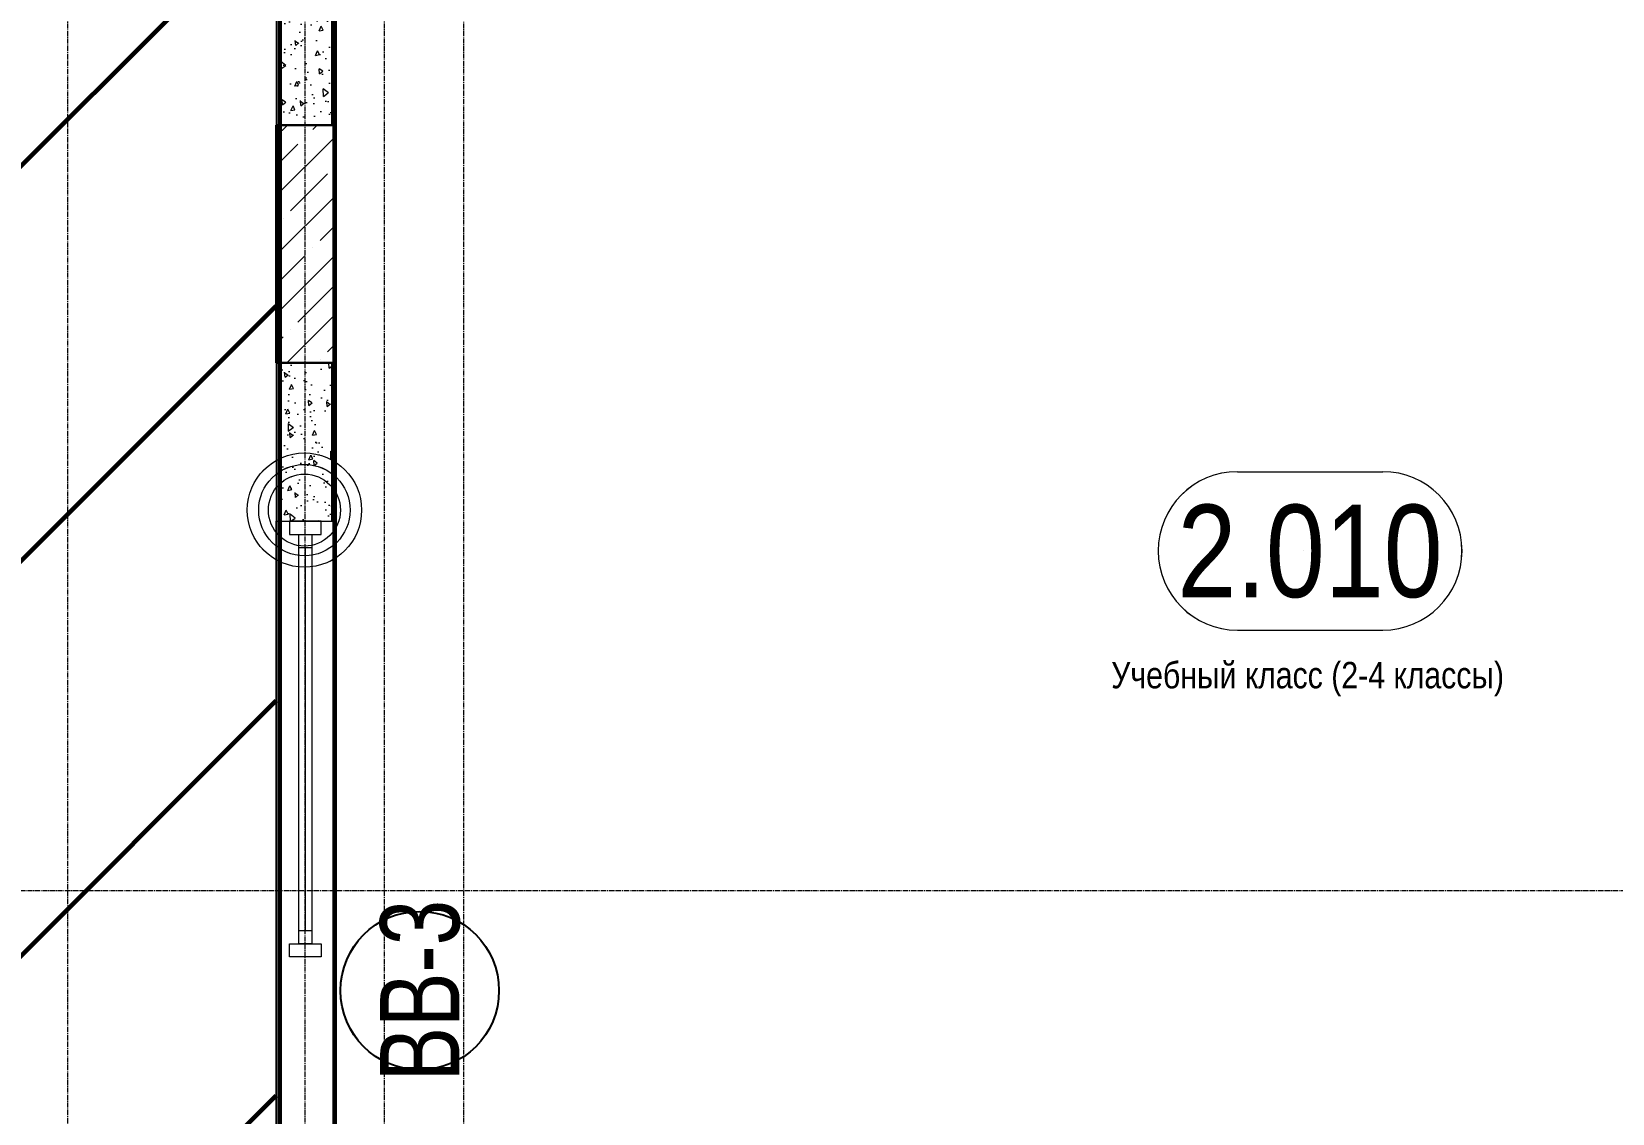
# Model space of a CAD drawing. Header units: millimetres. Extents: x 470010 to 1231400, y -134005 to 421770.
# Drawn here: x 684138 to 690120, y -49154 to -45057 of the extents above; entities that cross this region are included whole.
import ezdxf
from ezdxf.enums import TextEntityAlignment as Align

# ---------------------------------------------------------------- set-up
doc = ezdxf.new("R2010")
doc.units = ezdxf.units.MM
doc.linetypes.add('CENTER2', pattern=[28.575, 19.05, -3.175, 3.175, -3.175])
doc.linetypes.add('HIDDEN2', pattern=[4.7625, 3.175, -1.5875])
doc.layers.get('Defpoints').update_dxf_attribs({"color": 140})
for name, color, linetype, lineweight in [('0) шп потолок', 3, 'Continuous', 60), ('АР_Area', 5, 'Continuous', 5), ('АР_Витраж', 4, 'Continuous', 13), ('АР_Витраж марка', 140, 'Continuous', 9), ('АР_Колонны', 70, 'Continuous', 30), ('АР_Стены ЖБ', 7, 'Continuous', 35), ('АР_Стены ПЕНОблок', 52, 'Continuous', 20), ('АР_Тонкая', 254, 'Continuous', 5), ('АР_Штриховка', 8, 'Continuous', 0)]:
    doc.layers.add(name, color=color, linetype=linetype, lineweight=lineweight)
doc.layers.add('АР_Делит', color=120, linetype='Continuous', lineweight=0, plot=False)
doc.layers.add('РД_Проем', color=230, linetype='Continuous', lineweight=0, plot=False)
doc.layers.add('РД_Витраж_вн', color=7, linetype='Continuous', true_color=0x148aff)
doc.layers.add('РД_Оси_100', color=7, linetype='Continuous', lineweight=0, true_color=0x525252)
doc.layers.add('РД_проем_инж перемыч_фахверк', color=7, linetype='Continuous', lineweight=18, true_color=0xff1f1f)
doc.styles.add('Arial_09', font='ARIALN.TTF', dxfattribs={"width": 0.9})
doc.styles.add('style1', font='ARIALN.TTF')

# ---------------------------------------------------------------- blocks, each defined once
blk = doc.blocks.new('СОШ_2200_АР_ОСИ_М100_28.05.24')
at = {"layer": 'РД_Оси_100', "color": 251, "linetype": 'CENTER2', "true_color": 0x636466}
blk.add_line((29555, 45300), (-5954.958, 45300), dxfattribs=at)
for points in [[(11400, 139938.679), (11400, -6155)], [(12000.12, -6155), (12300, -5755), (12300, 139538.679), (12000, 139938.679)], [(12600, -6155), (12600, 139938.679)], [(13200, -6155), (12900, -5755), (12900, 139538.679), (13220.167, 139939.357)]]:
    blk.add_lwpolyline(points, dxfattribs=at)
blk = doc.blocks.new('MOK-МаркаПом_овал_ареал')
for p, q in [((-2.75, 3), (2.75, 3)), ((-2.75, -3), (2.75, -3))]:
    blk.add_line(p, q)
for centre, radius, start, end in [((-2.75, 0), 3, 90, 270), ((2.75, 0), 3, 270, 90), ((-3.75, 0), 3.5, 0, 0.00095)]:
    blk.add_arc(centre, radius, start, end)
at = {"color": 0, "style": 'style1'}
blk.add_attdef('АР-ПОМЕЩЕНИЕ:НОМЕР', text='', height=3.5, dxfattribs=at).set_placement((0, 0), align=Align.MIDDLE)
at = {"layer": 'Defpoints', "color": 2, "style": 'style1'}
blk.add_attdef('АР-ПОМЕЩЕНИЕ:НАИМЕНОВАНИЕ', text='', height=1, dxfattribs=at).set_placement((-0.094, -4.814), align=Align.MIDDLE)
blk = doc.blocks.new('МаркаВитража1')
at = {"layer": 'Defpoints'}
blk.add_circle((0, 0), 3, dxfattribs=at)
at = {"color": 0, "linetype": 'ByBlock', "lineweight": -2, "style": 'Arial_09', "width": 0.9}
blk.add_attdef('АР-ОКНО:НАИМЕНОВАНИЕ', text='', height=3, dxfattribs=at).set_placement((0, 0), align=Align.MIDDLE)
blk = doc.blocks.new('A$C9108343f')
at = {"layer": 'АР_Штриховка', "linetype": 'Continuous', "lineweight": 0, "true_color": 0x000000}
h = blk.add_hatch(dxfattribs=at)
h.set_pattern_fill('AR-CONC', color=18, angle=-315, style=0)
h.set_pattern_definition([(95, (-63444.08, -115658.25), (140.09465, 117.55338), [19.05, -209.55]), (40, (-63444.08, -115658.25), (-160.01845, 110.17673), [15.24, -167.64058]), (145.45144, (-63432.4, -115648.45), (-19.9238, 227.7301), [16.19, -178.09024]), (91.1842, (-63480, -115622.33), (221.41024, 161.9534), [28.575, -314.325]), (141.63556, (-63461.55, -115608.83), (-7.0866, 342.82676), [24.28502, -267.1356]), (36.18415, (-63480, -115622.33), (-7.0866, 342.82676), [22.85997, -251.45973]), (66, (-63453.06, -115613.35), (179.51998, 34.89515), [19.05, -209.55]), (11, (-63453.06, -115613.35), (-86.53993, 173.9412), [15.24, -167.64]), (116.45144, (-63438.1, -115610.44), (92.98005, 208.83634), [16.19, -178.08994]), (82.5, (-63444.08, -115658.25), (-57.60547, 61.973414), [0, -165.608, 0, -170.18, 0, -168.275]), (52.5, (-63444.08, -115658.25), (-23.589727, 118.087), [0, -97.028, 0, -161.798, 0, -64.135]), (12.5, (-63484.135, -115698.3), (99.927863, 91.826196), [0, -63.5, 0, -198.12, 0, -262.89]), (2.5, (-63502.1, -115716.26), (86.763904, 122.72239), [0, -82.55, 0, -131.572, 0, -186.69])])
h.paths.add_polyline_path([(19555, 58505), (19355, 58505), (19355, 58355), (19555, 58355)], flags=0)
h.paths.add_polyline_path([(19555, 57755), (19355, 57755), (19355, 57555), (19555, 57555)], flags=0)
h.paths.add_polyline_path([(19555, 56955), (19355, 56955), (19355, 54955), (19555, 54955)], flags=0)
h = blk.add_hatch(dxfattribs=at)
h.set_pattern_fill('AR-CONC', color=18, angle=-315, style=0)
h.set_pattern_definition([(95, (-63444.08, -115658.25), (140.09465, 117.55338), [19.05, -209.55]), (40, (-63444.08, -115658.25), (-160.01845, 110.17673), [15.24, -167.64058]), (145.45144, (-63432.4, -115648.45), (-19.9238, 227.7301), [16.19, -178.09024]), (91.1842, (-63480, -115622.33), (221.41024, 161.9534), [28.575, -314.325]), (141.63556, (-63461.55, -115608.83), (-7.0866, 342.82676), [24.28502, -267.1356]), (36.18415, (-63480, -115622.33), (-7.0866, 342.82676), [22.85997, -251.45973]), (66, (-63453.06, -115613.35), (179.51998, 34.89515), [19.05, -209.55]), (11, (-63453.06, -115613.35), (-86.53993, 173.9412), [15.24, -167.64]), (116.45145, (-63438.1, -115610.44), (92.98005, 208.83634), [16.19, -178.08994]), (82.5, (-63444.08, -115658.25), (-57.60547, 61.973414), [0, -165.608, 0, -170.18, 0, -168.275]), (52.5, (-63444.08, -115658.25), (-23.589727, 118.087), [0, -97.028, 0, -161.798, 0, -64.135]), (12.5, (-63484.135, -115698.3), (99.927863, 91.826196), [0, -63.5, 0, -198.12, 0, -262.89]), (2.5, (-63502.1, -115716.26), (86.763904, 122.72239), [0, -82.55, 0, -131.572, 0, -186.69])])
h.paths.add_polyline_path([(19555, 54055), (19355, 54055), (19355, 53455), (19555, 53455)], flags=0)
h.paths.add_polyline_path([(19555, 50555), (19355, 50555), (19355, 50255), (19555, 50255)], flags=0)
at = {"layer": '0) шп потолок'}
for points in [[(19359, 70530), (15065, 70530), (15065, 45645), (19359, 45645), (19359, 68065)], [(19565, 56775), (19565, 49744.6), (27135, 49744.6), (27135, 58855), (20995, 58855)]]:
    blk.add_lwpolyline(points, dxfattribs=at)
at = {"layer": 'АР_Витраж', "color": 18, "linetype": 'Continuous', "lineweight": 5, "true_color": 0x000000}
for p, q in [((19345, 53455), (19345, 51805)), ((19565, 53455), (19565, 51805))]:
    blk.add_line(p, q, dxfattribs=at)
at = {"layer": 'АР_Витраж', "color": 18, "linetype": 'Continuous', "lineweight": 15, "true_color": 0x000000}
for p, q in [((19430, 53355), (19480, 53355)), ((19455, 53355), (19455, 51905)), ((19430, 51905), (19480, 51905))]:
    blk.add_line(p, q, dxfattribs=at)
for points in [[(19515, 53405), (19515, 53455), (19395, 53455), (19395, 53405)], [(19430, 53405), (19480, 53405), (19480, 51855), (19430, 51855)], [(19515, 51855), (19515, 51805), (19395, 51805), (19395, 51855)]]:
    blk.add_lwpolyline(points, close=True, dxfattribs=at)
at = {"layer": 'АР_Делит', "color": 18, "true_color": 0x000000}
for radius in [216.3, 173, 136.2]:
    blk.add_circle((19451.6, 53496.9), radius, dxfattribs=at)
at = {"layer": 'АР_Колонны', "color": 18, "linetype": 'HIDDEN2', "lineweight": 25, "true_color": 0x000000}
for p, q in [((19345, 54955), (19565, 54955)), ((19345, 54055), (19345, 54955)), ((19565, 54955), (19565, 54055)), ((19565, 54055), (19345, 54055))]:
    blk.add_line(p, q, dxfattribs=at)
at = {"layer": 'АР_Колонны', "color": 18, "linetype": 'Continuous', "lineweight": 15, "true_color": 0x000000}
for p, q in [((19565, 54955), (19345, 54955)), ((19345, 54955), (19345, 54055)), ((19565, 54955), (19345, 54955)), ((19345, 54955), (19345, 54055)), ((19565, 54055), (19565, 54955)), ((19565, 54055), (19565, 54955)), ((19345, 54055), (19565, 54055)), ((19345, 54055), (19565, 54055))]:
    blk.add_line(p, q, dxfattribs=at)
at = {"layer": 'АР_Стены ЖБ', "color": 18, "linetype": 'Continuous', "lineweight": 30, "true_color": 0x000000}
for p, q in [((19565, 54955), (19345, 54955)), ((19345, 54955), (19345, 54055)), ((19565, 54055), (19565, 54955)), ((19345, 54055), (19565, 54055))]:
    blk.add_line(p, q, dxfattribs=at)
at = {"layer": 'АР_Стены ПЕНОблок', "color": 18, "linetype": 'Continuous', "lineweight": 20, "true_color": 0x000000}
for p, q in [((19355, 56955), (19355, 54955)), ((19555, 54955), (19555, 56955)), ((19355, 54955), (19555, 54955)), ((19555, 54055), (19355, 54055)), ((19355, 54055), (19355, 53455)), ((19555, 53455), (19555, 54055)), ((19355, 53455), (19555, 53455))]:
    blk.add_line(p, q, dxfattribs=at)
at = {"layer": 'АР_Тонкая', "color": 18, "linetype": 'Continuous', "lineweight": 0, "true_color": 0x000000}
for p, q in [((19345, 56955), (19345, 54955)), ((19355, 54955), (19355, 56955)), ((19555, 56955), (19555, 54955)), ((19565, 54955), (19565, 56955)), ((19345, 54955), (19355, 54955)), ((19555, 54955), (19565, 54955)), ((19355, 54055), (19345, 54055)), ((19345, 54055), (19345, 53455)), ((19355, 53455), (19355, 54055)), ((19565, 54055), (19555, 54055)), ((19555, 54055), (19555, 53455)), ((19565, 53455), (19565, 54055)), ((19345, 53455), (19355, 53455)), ((19555, 53455), (19565, 53455))]:
    blk.add_line(p, q, dxfattribs=at)
at = {"layer": 'АР_Штриховка', "color": 18, "linetype": 'Continuous', "lineweight": 5, "true_color": 0x000000}
for p, q in [((19345, 54912.8), (19387.2, 54955)), ((19483, 54938.6), (19499.4, 54955)), ((19345, 54688.3), (19565, 54908.3)), ((19345, 54800.5), (19426.8, 54882.4)), ((19454.9, 54910.5), (19454.9, 54910.5)), ((19398.8, 54629.9), (19539.1, 54770.2)), ((19345, 54463.8), (19565, 54683.8)), ((19370.7, 54601.8), (19370.7, 54601.8)), ((19511, 54517.6), (19565, 54571.5)), ((19345, 54351.5), (19454.9, 54461.5)), ((19345, 54239.3), (19565, 54459.3)), ((19483, 54489.5), (19483, 54489.5)), ((19426.8, 54208.9), (19565, 54347)), ((19385.2, 54055), (19565, 54234.8)), ((19345, 54127), (19370.7, 54152.8)), ((19398.8, 54180.8), (19398.8, 54180.8)), ((19539.1, 54096.7), (19565, 54122.5)), ((19511, 54068.6), (19511, 54068.6))]:
    blk.add_line(p, q, dxfattribs=at)
at = {"layer": 'РД_Витраж_вн', "color": 18, "linetype": 'Continuous', "lineweight": 15, "true_color": 0x000000}
for p, q in [((19345, 50555), (19345, 53455)), ((19565, 50555), (19565, 53455))]:
    blk.add_line(p, q, dxfattribs=at)
at = {"layer": 'РД_Проем', "color": 18, "linetype": 'Continuous', "lineweight": 15, "true_color": 0x000000}
for p, q in [((19345, 50555), (19345, 53455)), ((19565, 50555), (19565, 53455))]:
    blk.add_line(p, q, dxfattribs=at)
at = {"layer": 'РД_проем_инж перемыч_фахверк', "color": 18, "linetype": 'Continuous', "lineweight": 15, "true_color": 0x000000}
for p, q in [((19345, 53455), (19345, 50555)), ((19565, 53455), (19565, 50555))]:
    blk.add_line(p, q, dxfattribs=at)
at = {"layer": 'АР_Area', "color": 18, "linetype": 'Continuous', "lineweight": 15, "true_color": 0x000000, "xscale": 100, "yscale": 100, "zscale": 100}
blk.add_blockref('MOK-МаркаПом_овал_ареал', (23257.7, 53342.3), dxfattribs=at).add_auto_attribs({'АР-ПОМЕЩЕНИЕ:НОМЕР': '2.010', 'АР-ПОМЕЩЕНИЕ:НАИМЕНОВАНИЕ': 'Учебный класс (2-4 классы)'})
at = {"layer": 'АР_Витраж марка', "color": 18, "linetype": 'Continuous', "lineweight": 15, "true_color": 0x000000, "xscale": 100, "yscale": 100, "zscale": 100, "rotation": 89.99999999999999}
blk.add_blockref('МаркаВитража1', (19888, 51677.2), dxfattribs=at).add_auto_attribs({'АР-ОКНО:НАИМЕНОВАНИЕ': 'ВВ-3'})
at = {"layer": 'РД_Оси_100'}
blk.add_blockref('СОШ_2200_АР_ОСИ_М100_28.05.24', (7155, 6755), dxfattribs=at)
at = {"layer": 'Defpoints', "color": 18, "true_color": 0x000000, "style": 'style1'}
for p in [(143949.3, 316089.1), (143975, 281639.5), (143890.4, 273244.7), (143840, 264276.8), (143967.8, 254892.4), (12252, 104178.1), (12382.6, 96023.1)]:
    blk.add_attdef('АР-ПОМЕЩЕНИЕ:НАИМЕНОВАНИЕ', text='', height=100, dxfattribs=at).set_placement(p, align=Align.MIDDLE)
at = {"layer": 'Defpoints', "color": 18, "true_color": 0x000000, "style": 'style1', "flags": 8}
for p in [(143951.3, 279099.1), (143848.3, 269251.1), (143875.3, 260094.2), (144049.7, 250824.7), (163419.3, 238153.4), (155897.5, 237966), (183037.2, 237966), (143342.9, 237876.2)]:
    blk.add_attdef('АР-ПОМЕЩЕНИЕ:НАИМЕНОВАНИЕ', text='', height=100, dxfattribs=at).set_placement(p, align=Align.MIDDLE)

msp = doc.modelspace()

# ---------------------------------------------------------------- hatches: boundary and pattern name
at = {"layer": '0) шп потолок'}
h = msp.add_hatch(dxfattribs=at)
h.set_pattern_fill('ANSI31', color=3, scale=333)
h.paths.add_polyline_path([(685063.57, -43411.242), (685063.57, -42811.242), (685063.57, -42611.242), (685063.57, -42011.242), (685063.57, -41861.242), (685063.57, -40961.242), (685063.57, -39861.242), (685063.57, -39651.242), (685063.57, -38161.242), (685063.57, -37586.487), (684843.57, -37586.487), (684843.57, -37296.487), (685063.57, -37296.487), (685063.57, -36061.242), (685063.57, -35161.242), (685063.57, -34061.242), (685063.57, -32711.242), (685063.57, -32521.242), (685073.57, -32301.242), (692853.57, -32301.242), (692853.57, -32011.242), (692863.047, -28611.242), (692853.57, -28611.242), (692853.57, -27711.242), (692863.831, -26236.242), (689593.57, -26236.242), (689593.57, -25336.242), (687593.57, -25336.242), (687593.57, -25336.242), (686818.57, -25336.242), (686818.57, -29836.242), (685077.58, -29836.242), (682453.57, -29836.242), (682453.57, -30256.242), (680783.57, -30256.242), (680783.57, -54091.242), (681303.57, -54091.242), (681303.57, -54504.57), (681723.244, -54504.57), (681723.244, -54721.242), (683963.896, -54721.242), (683963.896, -54504.57), (684383.57, -54504.57), (684383.57, -54721.242), (684543.57, -54721.242), (684543.57, -54091.242), (684543.57, -52221.242), (685063.57, -52221.242), (685063.57, -51311.242), (685063.57, -50111.242), (685063.57, -49811.242), (685063.57, -46911.242), (685063.57, -46311.242), (685063.57, -45411.242)])
at = {"layer": 'АР_Штриховка', "linetype": 'Continuous', "lineweight": 0, "true_color": 0x000000}
h = msp.add_hatch(dxfattribs=at)
h.set_pattern_fill('AR-CONC', color=18, angle=-315, style=0)
h.set_pattern_definition([(95, (602274.53, -216024.49), (140.09465, 117.55338), [19.05, -209.55]), (40, (602274.53, -216024.5), (-160.01845, 110.17673), [15.24, -167.64058]), (145.45144, (602286.2, -216014.7), (-19.9238, 227.7301), [16.19, -178.09024]), (91.1842, (602238.6, -215988.57), (221.41024, 161.9534), [28.575, -314.325]), (141.63556, (602257.06, -215975.07), (-7.0866, 342.82676), [24.28502, -267.1356]), (36.18415, (602238.6, -215988.57), (-7.0866, 342.82676), [22.85997, -251.45973]), (66, (602265.55, -215979.59), (179.51998, 34.89515), [19.05, -209.55]), (11, (602265.55, -215979.59), (-86.53993, 173.9412), [15.24, -167.64]), (116.45144, (602280.51, -215976.68), (92.98005, 208.83634), [16.19, -178.08994]), (82.5, (602274.53, -216024.49), (-57.60547, 61.973414), [0, -165.608, 0, -170.18, 0, -168.275]), (52.5, (602274.53, -216024.49), (-23.589727, 118.087), [0, -97.028, 0, -161.798, 0, -64.135]), (12.5, (602234.48, -216064.544), (99.927863, 91.826196), [0, -63.5, 0, -198.12, 0, -262.89]), (2.5, (602216.52, -216082.5), (86.763904, 122.72239), [0, -82.55, 0, -131.572, 0, -186.69])])
h.paths.add_polyline_path([(685273.57, -41861.242), (685073.57, -41861.242), (685073.57, -42011.242), (685273.57, -42011.242)], flags=0)
h.paths.add_polyline_path([(685273.57, -42611.242), (685073.57, -42611.242), (685073.57, -42811.242), (685273.57, -42811.242)], flags=0)
h.paths.add_polyline_path([(685273.57, -43411.242), (685073.57, -43411.242), (685073.57, -45411.242), (685273.57, -45411.242)], flags=0)
h = msp.add_hatch(dxfattribs=at)
h.set_pattern_fill('AR-CONC', color=18, angle=-315, style=0)
h.set_pattern_definition([(95, (602274.53, -216024.49), (140.09465, 117.55338), [19.05, -209.55]), (40, (602274.53, -216024.5), (-160.01845, 110.17673), [15.24, -167.64058]), (145.45144, (602286.2, -216014.7), (-19.9238, 227.7301), [16.19, -178.09024]), (91.1842, (602238.6, -215988.57), (221.41024, 161.9534), [28.575, -314.325]), (141.63556, (602257.06, -215975.07), (-7.0866, 342.82676), [24.28502, -267.1356]), (36.18415, (602238.6, -215988.57), (-7.0866, 342.82676), [22.85997, -251.45973]), (66, (602265.55, -215979.59), (179.51998, 34.89515), [19.05, -209.55]), (11, (602265.55, -215979.59), (-86.53993, 173.9412), [15.24, -167.64]), (116.45145, (602280.51, -215976.68), (92.98005, 208.83634), [16.19, -178.08994]), (82.5, (602274.53, -216024.49), (-57.60547, 61.973414), [0, -165.608, 0, -170.18, 0, -168.275]), (52.5, (602274.53, -216024.49), (-23.589727, 118.087), [0, -97.028, 0, -161.798, 0, -64.135]), (12.5, (602234.48, -216064.544), (99.927863, 91.826196), [0, -63.5, 0, -198.12, 0, -262.89]), (2.5, (602216.52, -216082.5), (86.763904, 122.72239), [0, -82.55, 0, -131.572, 0, -186.69])])
h.paths.add_polyline_path([(685273.57, -46311.242), (685073.57, -46311.242), (685073.57, -46911.242), (685273.57, -46911.242)], flags=0)
h.paths.add_polyline_path([(685273.57, -49811.242), (685073.57, -49811.242), (685073.57, -50111.242), (685273.57, -50111.242)], flags=0)

# ---------------------------------------------------------------- linework, layer by layer
at = {"layer": '0) шп потолок'}
for points in [[(685077.58, -29836.242), (680783.57, -29836.242), (680783.57, -54721.242), (685077.58, -54721.242), (685077.58, -32301.242)], [(685283.57, -43591.242), (685283.57, -50621.601), (692853.57, -50621.601), (692853.57, -41511.242), (686713.57, -41511.242)]]:
    msp.add_lwpolyline(points, dxfattribs=at)
at = {"layer": 'АР_Витраж', "color": 18, "linetype": 'Continuous', "lineweight": 5, "true_color": 0x000000}
for p, q in [((685063.57, -46911.242), (685063.57, -48561.242)), ((685283.57, -46911.242), (685283.57, -48561.242))]:
    msp.add_line(p, q, dxfattribs=at)
at = {"layer": 'АР_Витраж', "color": 18, "linetype": 'Continuous', "lineweight": 15, "true_color": 0x000000}
for p, q in [((685148.57, -47011.242), (685198.57, -47011.242)), ((685173.57, -47011.242), (685173.57, -48461.242)), ((685148.57, -48461.242), (685198.57, -48461.242))]:
    msp.add_line(p, q, dxfattribs=at)
for points in [[(685233.57, -46961.242), (685233.57, -46911.242), (685113.57, -46911.242), (685113.57, -46961.242)], [(685148.57, -46961.242), (685198.57, -46961.242), (685198.57, -48511.242), (685148.57, -48511.242)], [(685233.57, -48511.242), (685233.57, -48561.242), (685113.57, -48561.242), (685113.57, -48511.242)]]:
    msp.add_lwpolyline(points, close=True, dxfattribs=at)
at = {"layer": 'АР_Делит', "color": 18, "true_color": 0x000000}
for radius in [216.336, 173.036, 136.212]:
    msp.add_circle((685170.183, -46869.322), radius, dxfattribs=at)
at = {"layer": 'АР_Колонны', "color": 18, "linetype": 'HIDDEN2', "lineweight": 25, "true_color": 0x000000}
for p, q in [((685063.57, -45411.242), (685283.57, -45411.242)), ((685063.57, -46311.242), (685063.57, -45411.242)), ((685283.57, -45411.242), (685283.57, -46311.242)), ((685283.57, -46311.242), (685063.57, -46311.242))]:
    msp.add_line(p, q, dxfattribs=at)
at = {"layer": 'АР_Колонны', "color": 18, "linetype": 'Continuous', "lineweight": 15, "true_color": 0x000000}
for p, q in [((685283.57, -45411.242), (685063.57, -45411.242)), ((685063.57, -45411.242), (685063.57, -46311.242)), ((685283.57, -45411.242), (685063.57, -45411.242)), ((685063.57, -45411.242), (685063.57, -46311.242)), ((685283.57, -46311.242), (685283.57, -45411.242)), ((685283.57, -46311.242), (685283.57, -45411.242)), ((685063.57, -46311.242), (685283.57, -46311.242)), ((685063.57, -46311.242), (685283.57, -46311.242))]:
    msp.add_line(p, q, dxfattribs=at)
at = {"layer": 'АР_Стены ЖБ', "color": 18, "linetype": 'Continuous', "lineweight": 30, "true_color": 0x000000}
for p, q in [((685283.57, -45411.242), (685063.57, -45411.242)), ((685063.57, -45411.242), (685063.57, -46311.242)), ((685283.57, -46311.242), (685283.57, -45411.242)), ((685063.57, -46311.242), (685283.57, -46311.242))]:
    msp.add_line(p, q, dxfattribs=at)
at = {"layer": 'АР_Стены ПЕНОблок', "color": 18, "linetype": 'Continuous', "lineweight": 20, "true_color": 0x000000}
for p, q in [((685073.57, -43411.242), (685073.57, -45411.242)), ((685273.57, -45411.242), (685273.57, -43411.242)), ((685073.57, -45411.242), (685273.57, -45411.242)), ((685273.57, -46311.242), (685073.57, -46311.242)), ((685073.57, -46311.242), (685073.57, -46911.242)), ((685273.57, -46911.242), (685273.57, -46311.242)), ((685073.57, -46911.242), (685273.57, -46911.242))]:
    msp.add_line(p, q, dxfattribs=at)
at = {"layer": 'АР_Тонкая', "color": 18, "linetype": 'Continuous', "lineweight": 0, "true_color": 0x000000}
for p, q in [((685063.57, -43411.242), (685063.57, -45411.242)), ((685073.57, -45411.242), (685073.57, -43411.242)), ((685273.57, -43411.242), (685273.57, -45411.242)), ((685283.57, -45411.242), (685283.57, -43411.242)), ((685063.57, -45411.242), (685073.57, -45411.242)), ((685273.57, -45411.242), (685283.57, -45411.242)), ((685073.57, -46311.242), (685063.57, -46311.242)), ((685063.57, -46311.242), (685063.57, -46911.242)), ((685073.57, -46911.242), (685073.57, -46311.242)), ((685283.57, -46311.242), (685273.57, -46311.242)), ((685273.57, -46311.242), (685273.57, -46911.242)), ((685283.57, -46911.242), (685283.57, -46311.242)), ((685063.57, -46911.242), (685073.57, -46911.242)), ((685273.57, -46911.242), (685283.57, -46911.242))]:
    msp.add_line(p, q, dxfattribs=at)
at = {"layer": 'АР_Штриховка', "color": 18, "linetype": 'Continuous', "lineweight": 5, "true_color": 0x000000}
for p, q in [((685063.57, -45453.447), (685105.775, -45411.242)), ((685063.57, -45677.954), (685283.57, -45457.954)), ((685201.582, -45427.689), (685218.028, -45411.242)), ((685063.57, -45565.701), (685145.455, -45483.815)), ((685117.392, -45736.385), (685257.708, -45596.069)), ((685063.57, -45902.46), (685283.57, -45682.46)), ((685229.645, -45848.638), (685283.57, -45794.713)), ((685063.57, -46014.713), (685173.518, -45904.765)), ((685063.57, -46126.967), (685283.57, -45906.967)), ((685145.455, -46157.335), (685283.57, -46019.22)), ((685103.801, -46311.242), (685283.57, -46131.473)), ((685063.57, -46239.22), (685089.329, -46213.461)), ((685257.708, -46269.588), (685283.57, -46243.726))]:
    msp.add_line(p, q, dxfattribs=at)
at = {"layer": 'РД_Витраж_вн', "color": 18, "linetype": 'Continuous', "lineweight": 15, "true_color": 0x000000}
for p, q in [((685063.57, -49811.242), (685063.57, -46911.242)), ((685283.57, -49811.242), (685283.57, -46911.242))]:
    msp.add_line(p, q, dxfattribs=at)
at = {"layer": 'РД_Проем', "color": 18, "linetype": 'Continuous', "lineweight": 15, "true_color": 0x000000}
for p, q in [((685063.57, -49811.242), (685063.57, -46911.242)), ((685283.57, -49811.242), (685283.57, -46911.242))]:
    msp.add_line(p, q, dxfattribs=at)
at = {"layer": 'РД_проем_инж перемыч_фахверк', "color": 18, "linetype": 'Continuous', "lineweight": 15, "true_color": 0x000000}
for p, q in [((685063.57, -46911.242), (685063.57, -49811.242)), ((685283.57, -46911.242), (685283.57, -49811.242))]:
    msp.add_line(p, q, dxfattribs=at)

# ---------------------------------------------------------------- block references
msp.add_blockref('A$C9108343f', (665718.612, -100366.242))
at = {"layer": 'АР_Area', "color": 18, "linetype": 'Continuous', "lineweight": 15, "true_color": 0x000000, "xscale": 100, "yscale": 100, "zscale": 100}
msp.add_blockref('MOK-МаркаПом_овал_ареал', (688976.362, -47023.91), dxfattribs=at).add_auto_attribs({'АР-ПОМЕЩЕНИЕ:НОМЕР': '2.010', 'АР-ПОМЕЩЕНИЕ:НАИМЕНОВАНИЕ': 'Учебный класс (2-4 классы)'})
at = {"layer": 'АР_Витраж марка', "color": 18, "linetype": 'Continuous', "lineweight": 15, "true_color": 0x000000, "xscale": 100, "yscale": 100, "zscale": 100, "rotation": 89.99999999999999}
msp.add_blockref('МаркаВитража1', (685606.584, -48689.042), dxfattribs=at).add_auto_attribs({'АР-ОКНО:НАИМЕНОВАНИЕ': 'ВВ-3'})
at = {"layer": 'РД_Оси_100'}
msp.add_blockref('СОШ_2200_АР_ОСИ_М100_28.05.24', (672873.57, -93611.242), dxfattribs=at)

doc.saveas('drawing.dxf')
